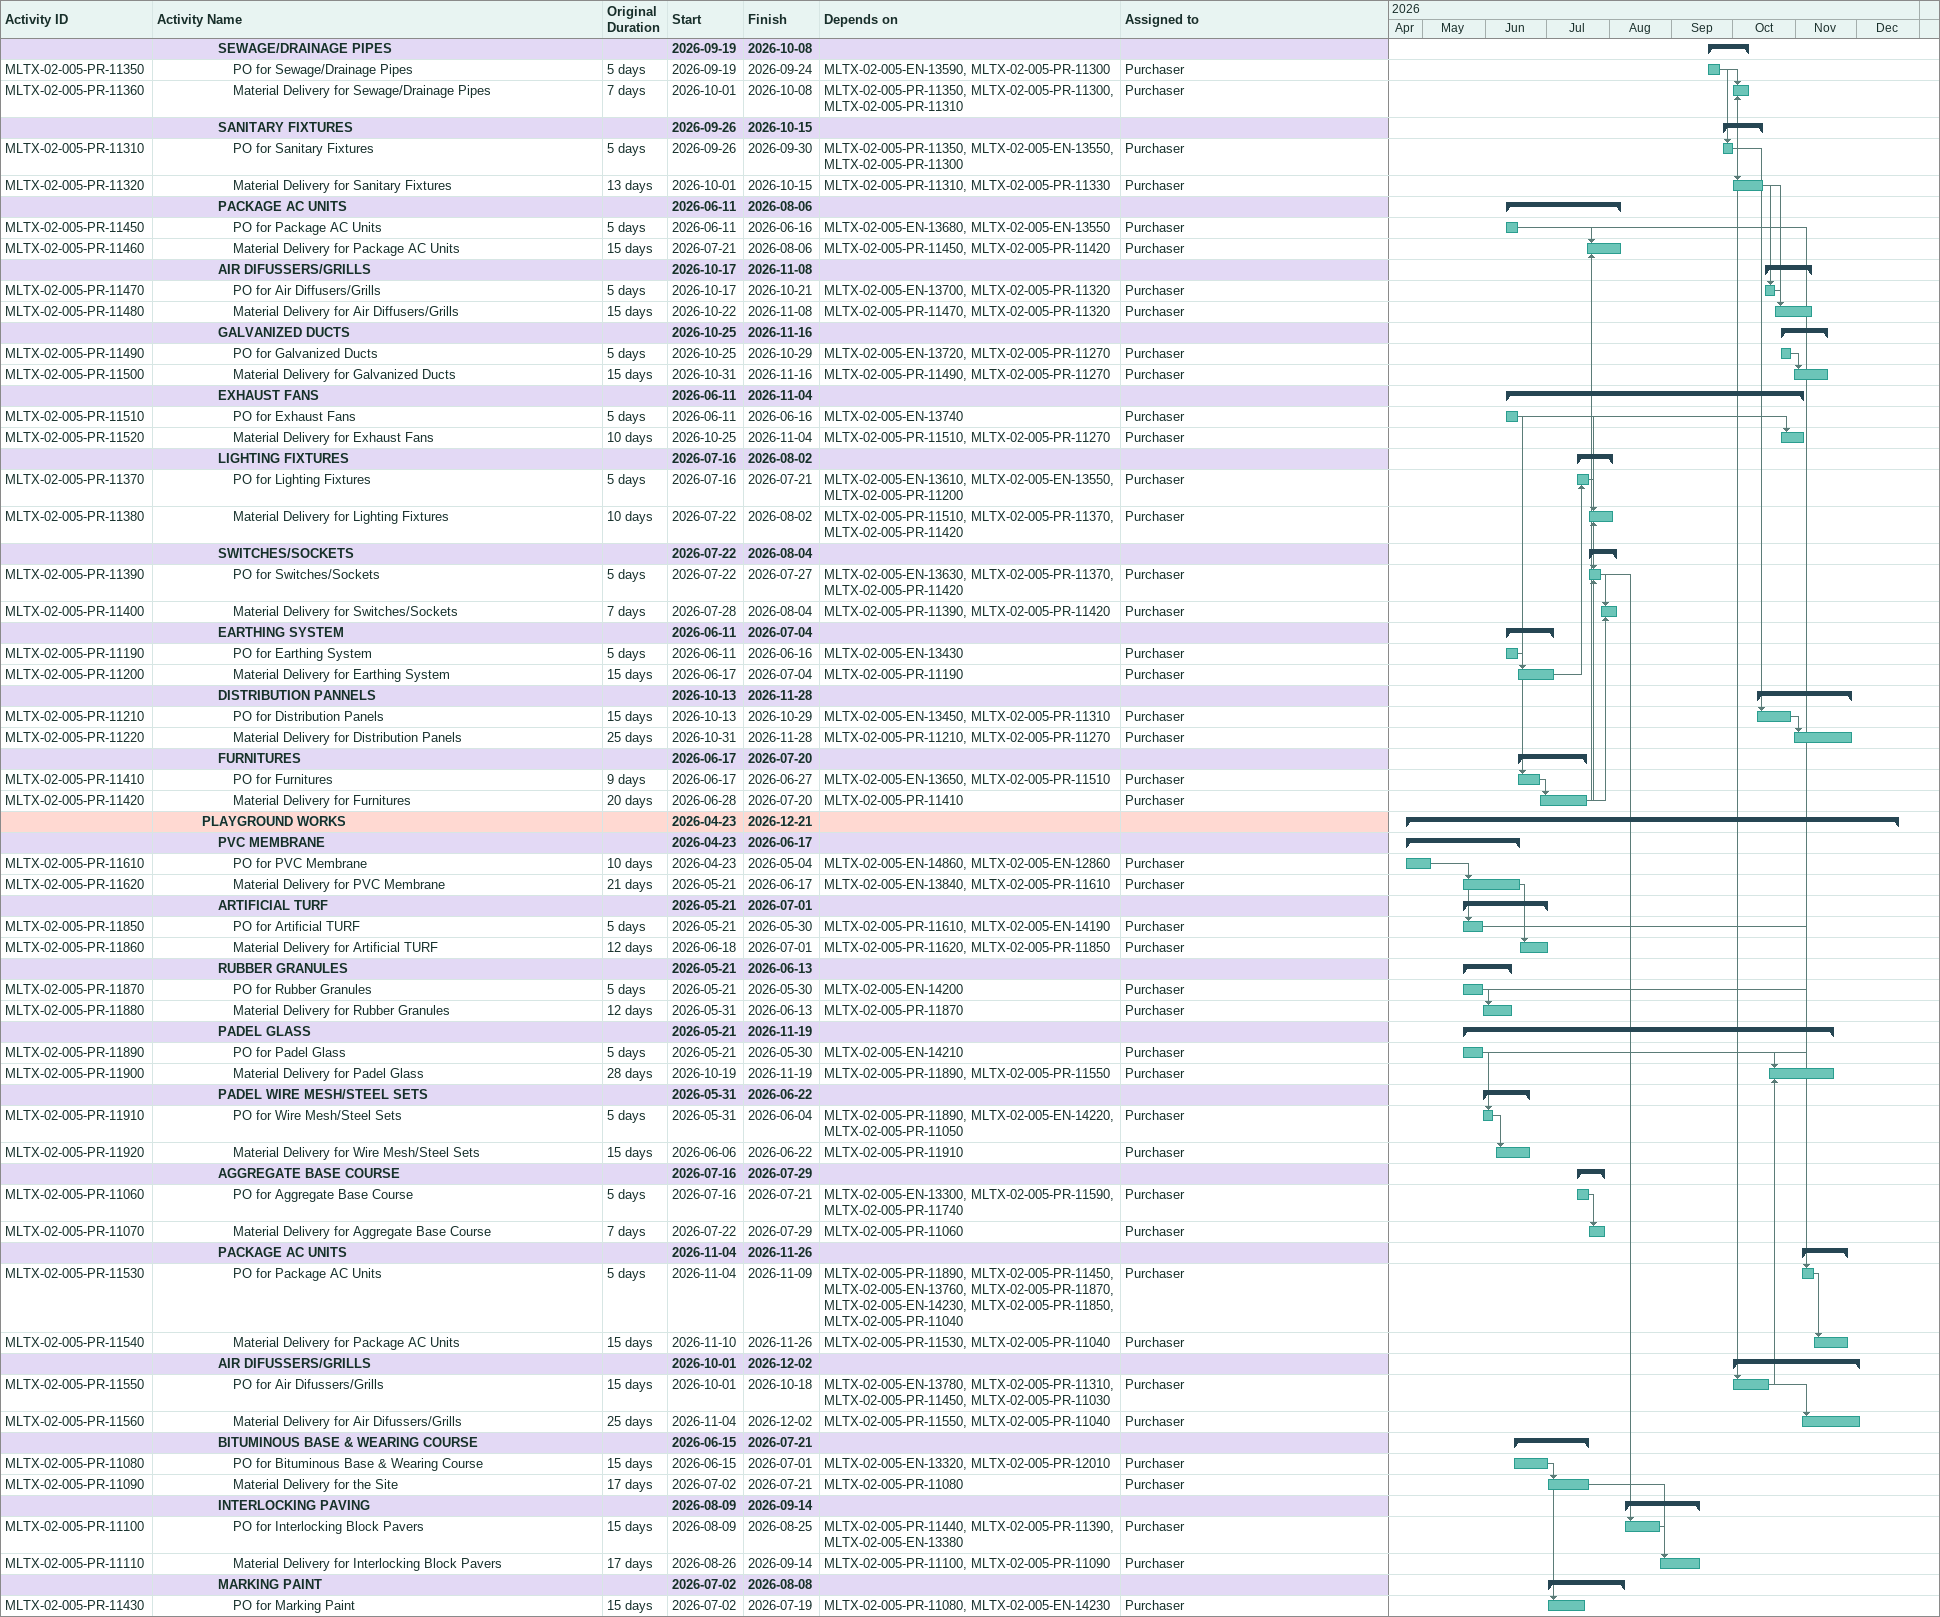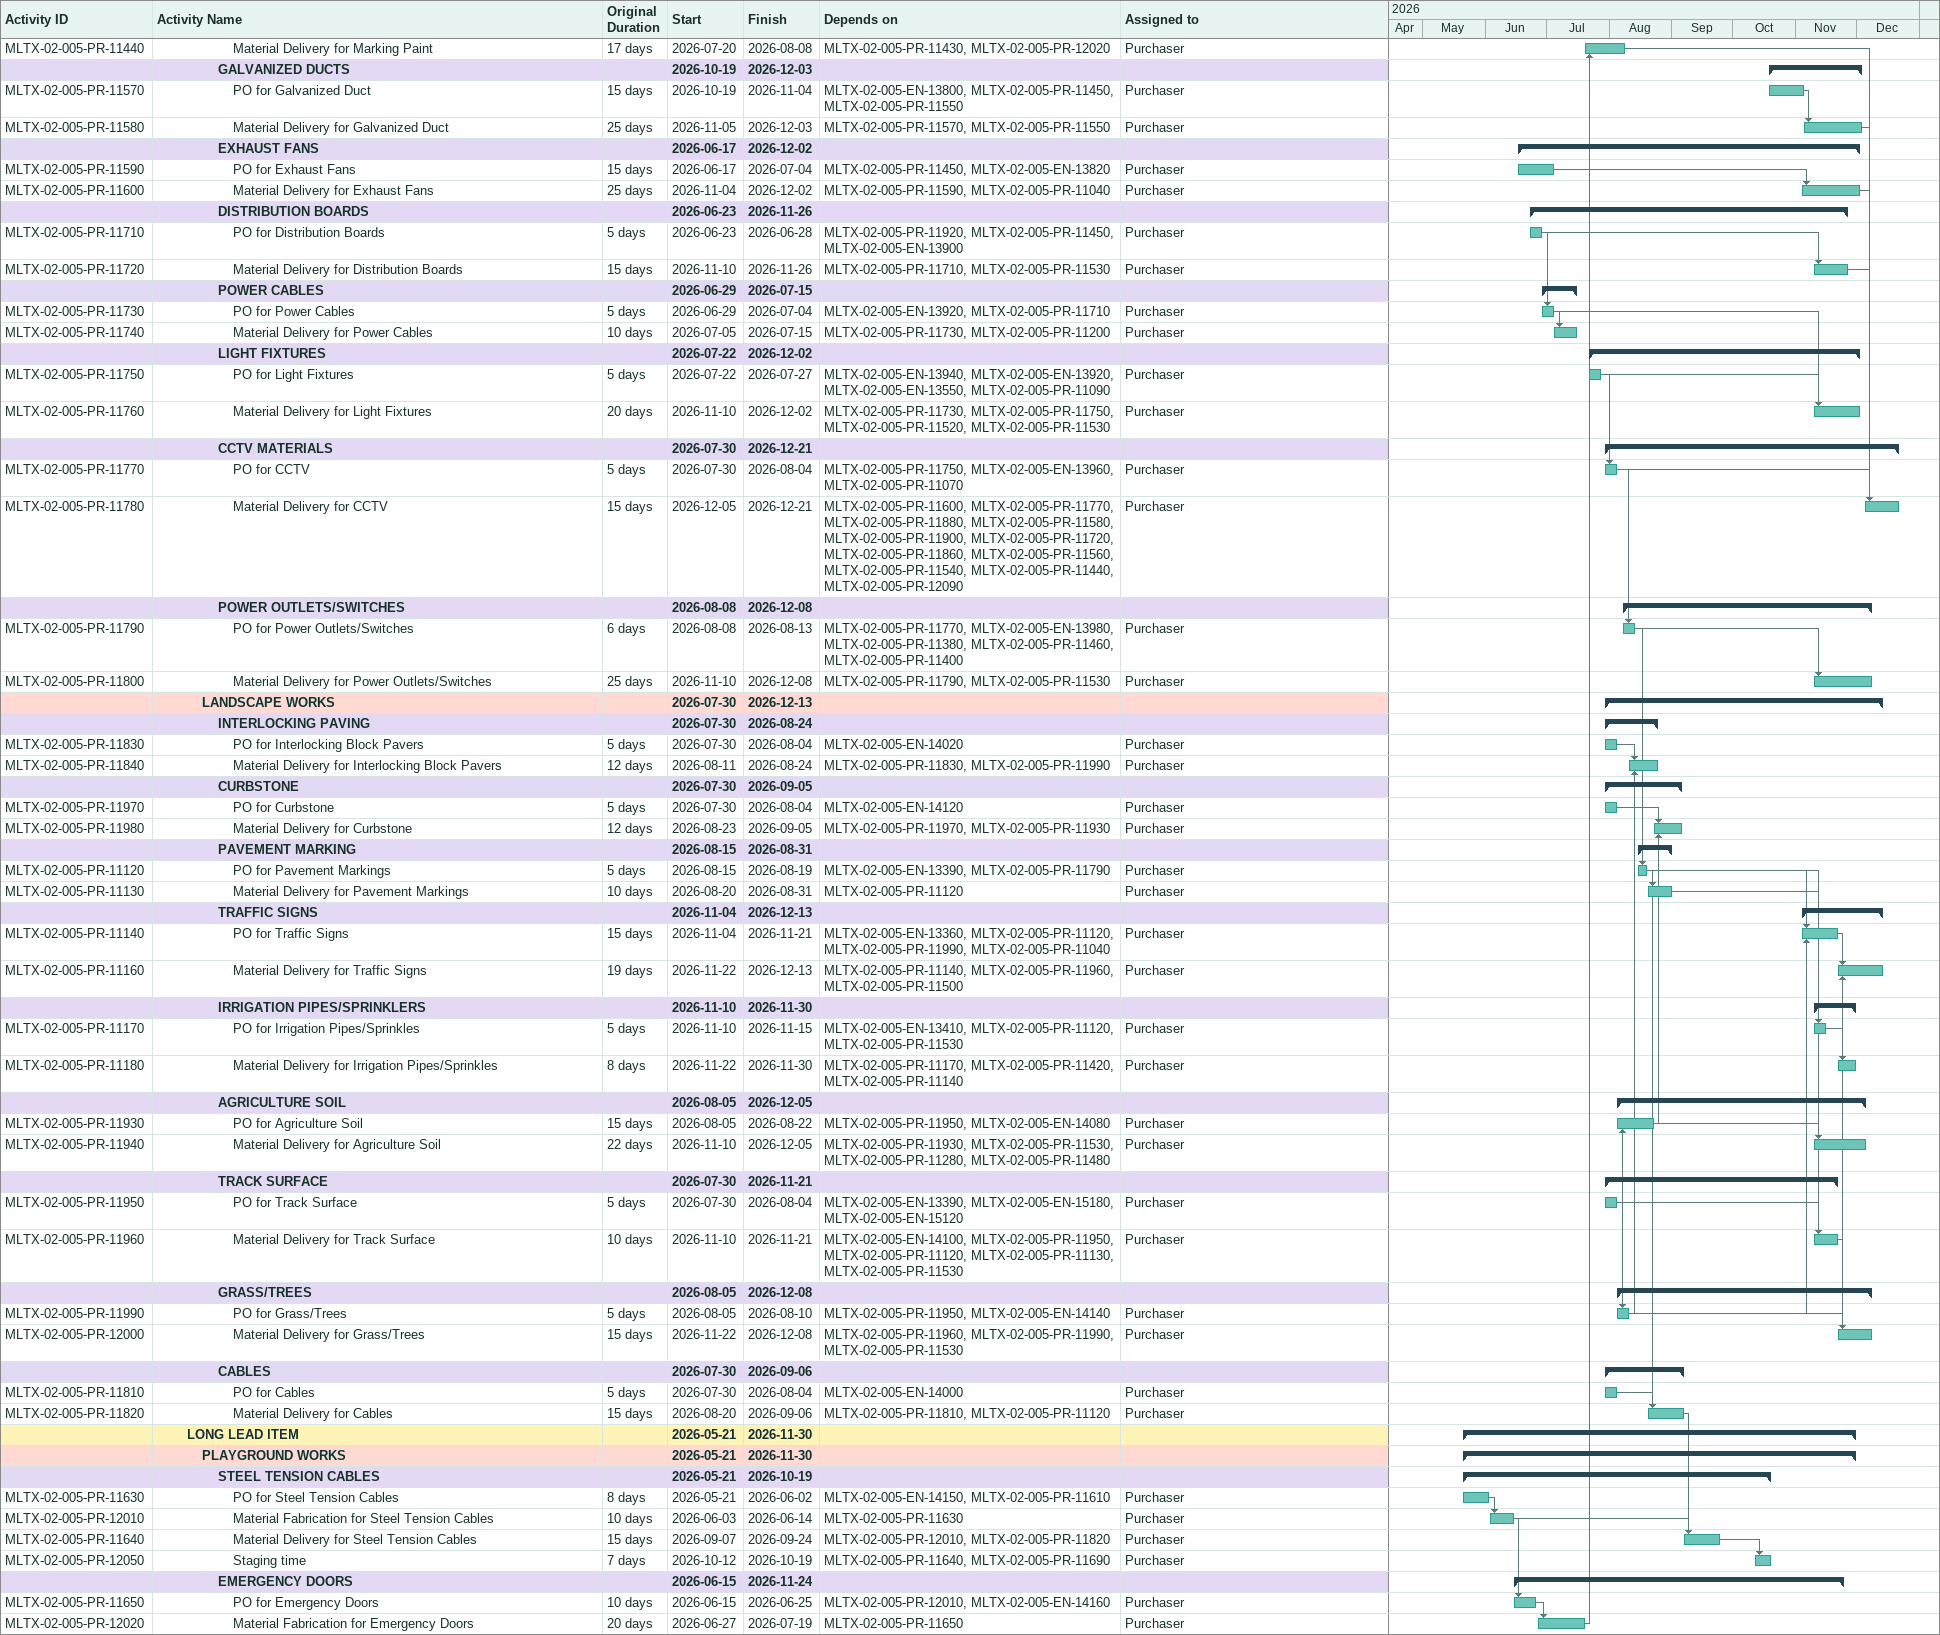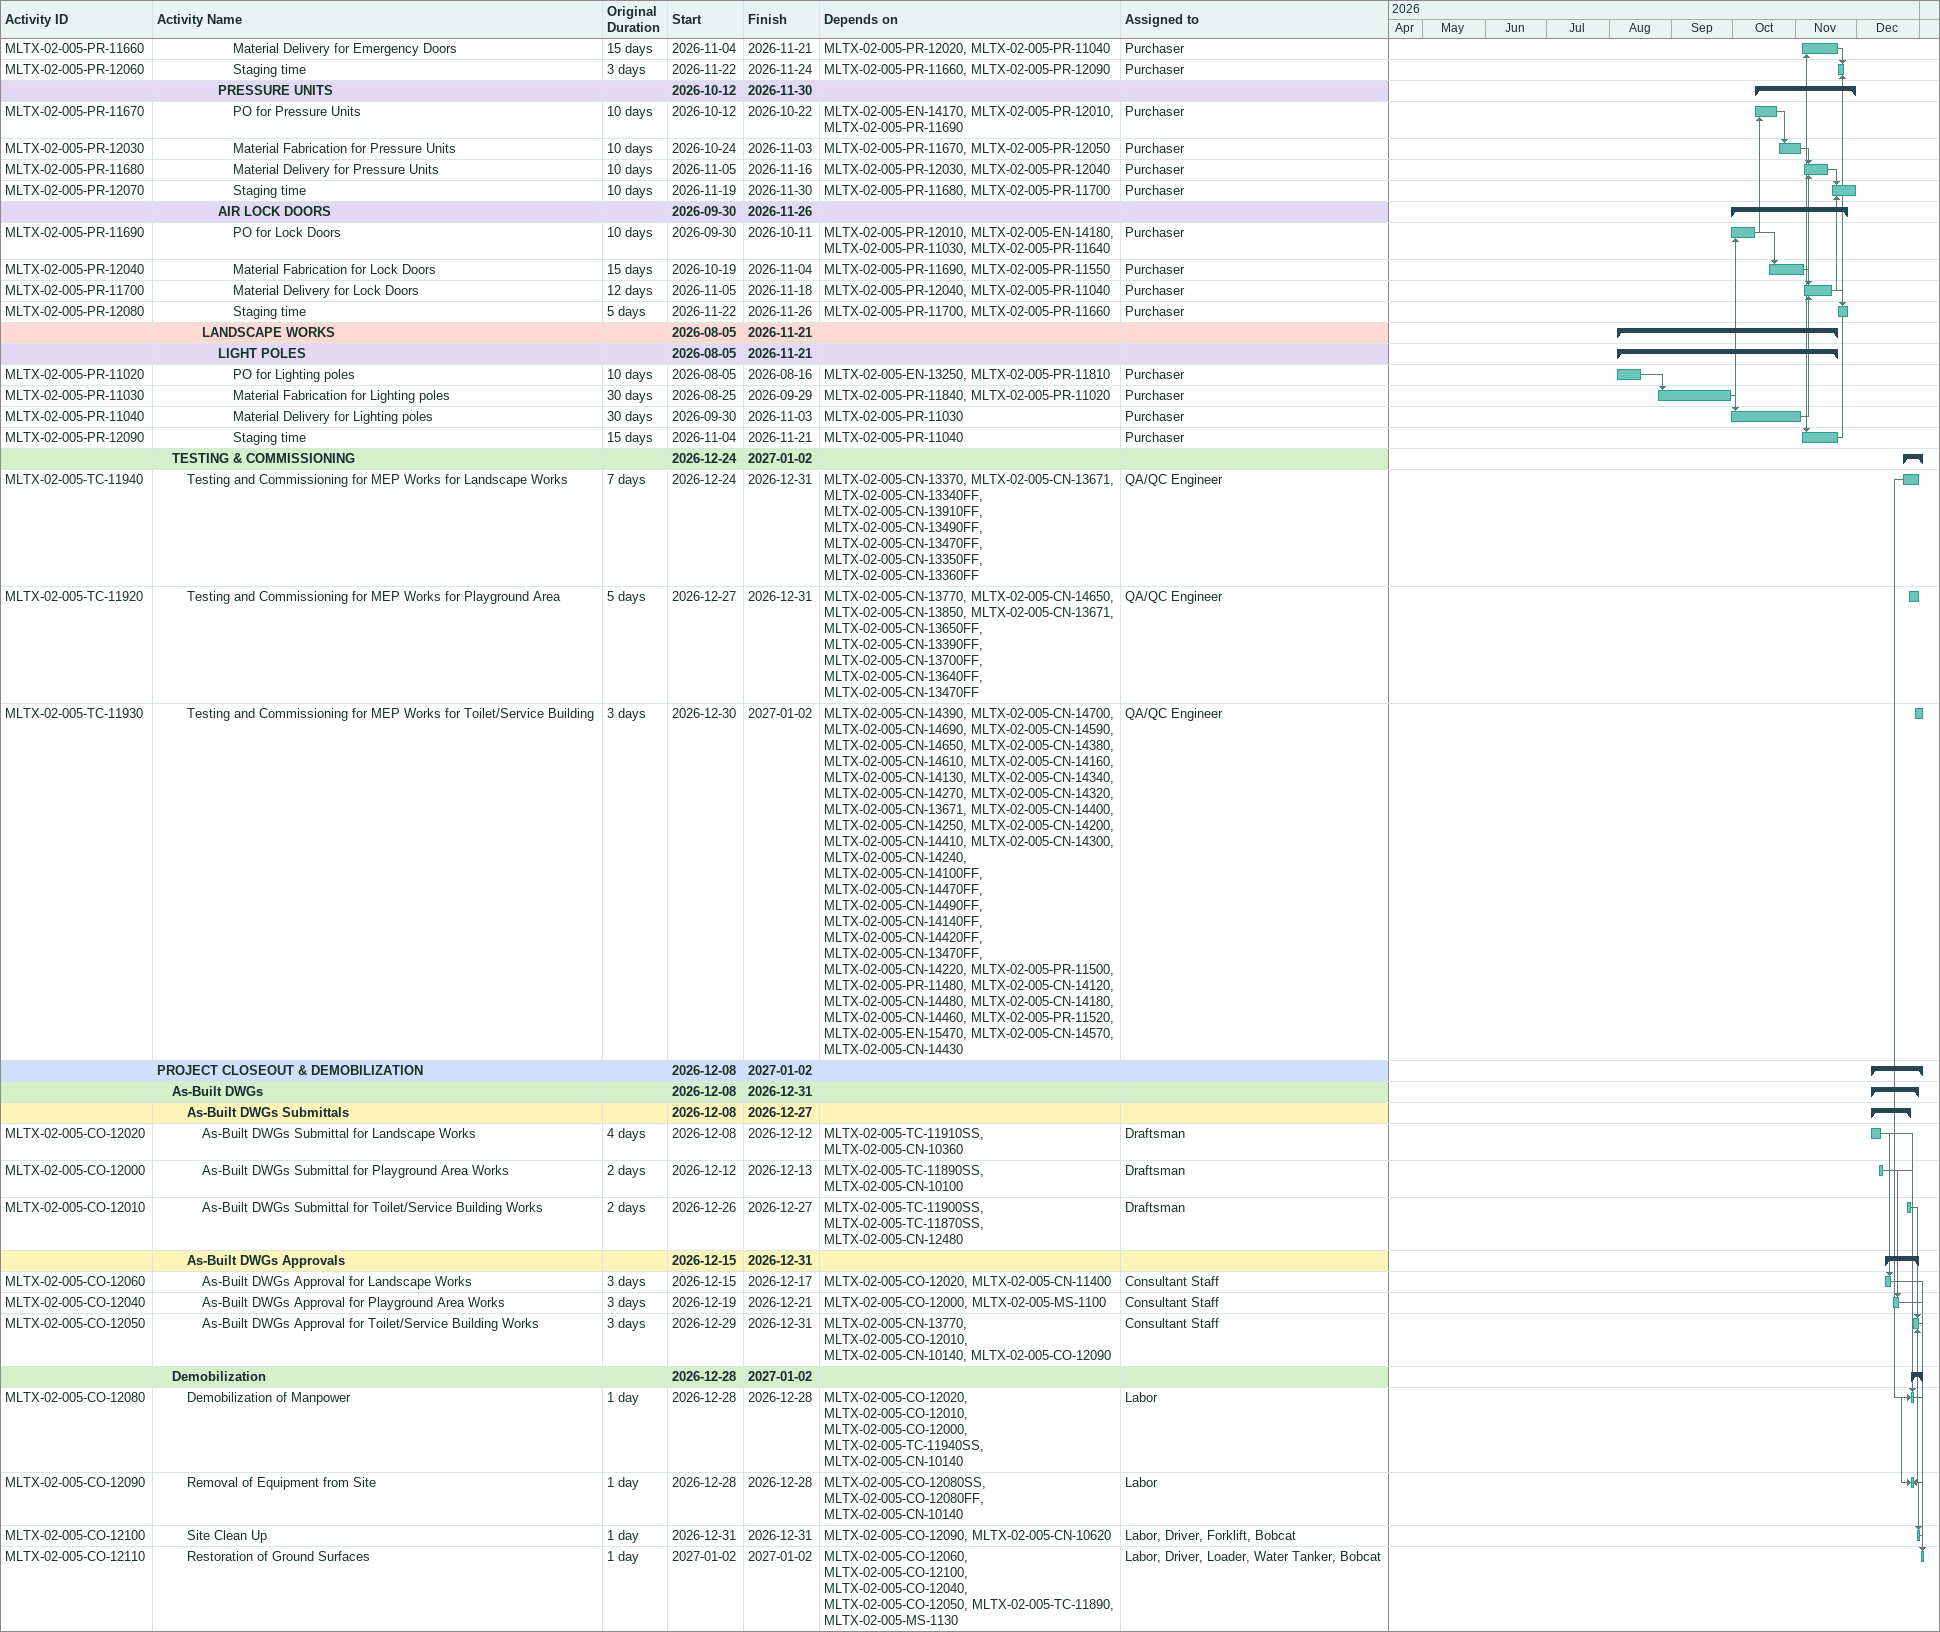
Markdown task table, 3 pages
| ID | Level | Task | Original duration | Start | Finish | Predecessors | Resources |
|---|---|---|---|---|---|---|---|
|  | 5 | **SEWAGE/DRAINAGE PIPES** |  | 2026-09-19 | 2026-10-08 |  |  |
| MLTX-02-005-PR-11350 | 6 | PO for Sewage/Drainage Pipes | 5d | 2026-09-19 | 2026-09-24 | MLTX-02-005-EN-13590, MLTX-02-005-PR-11300 | Purchaser |
| MLTX-02-005-PR-11360 | 6 | Material Delivery for Sewage/Drainage Pipes | 7d | 2026-10-01 | 2026-10-08 | MLTX-02-005-PR-11350, MLTX-02-005-PR-11300, MLTX-02-005-PR-11310 | Purchaser |
|  | 5 | **SANITARY FIXTURES** |  | 2026-09-26 | 2026-10-15 |  |  |
| MLTX-02-005-PR-11310 | 6 | PO for Sanitary Fixtures | 5d | 2026-09-26 | 2026-09-30 | MLTX-02-005-PR-11350, MLTX-02-005-EN-13550, MLTX-02-005-PR-11300 | Purchaser |
| MLTX-02-005-PR-11320 | 6 | Material Delivery for Sanitary Fixtures | 13d | 2026-10-01 | 2026-10-15 | MLTX-02-005-PR-11310, MLTX-02-005-PR-11330 | Purchaser |
|  | 5 | **PACKAGE AC UNITS** |  | 2026-06-11 | 2026-08-06 |  |  |
| MLTX-02-005-PR-11450 | 6 | PO for Package AC Units | 5d | 2026-06-11 | 2026-06-16 | MLTX-02-005-EN-13680, MLTX-02-005-EN-13550 | Purchaser |
| MLTX-02-005-PR-11460 | 6 | Material Delivery for Package AC Units | 15d | 2026-07-21 | 2026-08-06 | MLTX-02-005-PR-11450, MLTX-02-005-PR-11420 | Purchaser |
|  | 5 | **AIR DIFUSSERS/GRILLS** |  | 2026-10-17 | 2026-11-08 |  |  |
| MLTX-02-005-PR-11470 | 6 | PO for Air Diffusers/Grills | 5d | 2026-10-17 | 2026-10-21 | MLTX-02-005-EN-13700, MLTX-02-005-PR-11320 | Purchaser |
| MLTX-02-005-PR-11480 | 6 | Material Delivery for Air Diffusers/Grills | 15d | 2026-10-22 | 2026-11-08 | MLTX-02-005-PR-11470, MLTX-02-005-PR-11320 | Purchaser |
|  | 5 | **GALVANIZED DUCTS** |  | 2026-10-25 | 2026-11-16 |  |  |
| MLTX-02-005-PR-11490 | 6 | PO for Galvanized Ducts | 5d | 2026-10-25 | 2026-10-29 | MLTX-02-005-EN-13720, MLTX-02-005-PR-11270 | Purchaser |
| MLTX-02-005-PR-11500 | 6 | Material Delivery for Galvanized Ducts | 15d | 2026-10-31 | 2026-11-16 | MLTX-02-005-PR-11490, MLTX-02-005-PR-11270 | Purchaser |
|  | 5 | **EXHAUST FANS** |  | 2026-06-11 | 2026-11-04 |  |  |
| MLTX-02-005-PR-11510 | 6 | PO for Exhaust Fans | 5d | 2026-06-11 | 2026-06-16 | MLTX-02-005-EN-13740 | Purchaser |
| MLTX-02-005-PR-11520 | 6 | Material Delivery for Exhaust Fans | 10d | 2026-10-25 | 2026-11-04 | MLTX-02-005-PR-11510, MLTX-02-005-PR-11270 | Purchaser |
|  | 5 | **LIGHTING FIXTURES** |  | 2026-07-16 | 2026-08-02 |  |  |
| MLTX-02-005-PR-11370 | 6 | PO for Lighting Fixtures | 5d | 2026-07-16 | 2026-07-21 | MLTX-02-005-EN-13610, MLTX-02-005-EN-13550, MLTX-02-005-PR-11200 | Purchaser |
| MLTX-02-005-PR-11380 | 6 | Material Delivery for Lighting Fixtures | 10d | 2026-07-22 | 2026-08-02 | MLTX-02-005-PR-11510, MLTX-02-005-PR-11370, MLTX-02-005-PR-11420 | Purchaser |
|  | 5 | **SWITCHES/SOCKETS** |  | 2026-07-22 | 2026-08-04 |  |  |
| MLTX-02-005-PR-11390 | 6 | PO for Switches/Sockets | 5d | 2026-07-22 | 2026-07-27 | MLTX-02-005-EN-13630, MLTX-02-005-PR-11370, MLTX-02-005-PR-11420 | Purchaser |
| MLTX-02-005-PR-11400 | 6 | Material Delivery for Switches/Sockets | 7d | 2026-07-28 | 2026-08-04 | MLTX-02-005-PR-11390, MLTX-02-005-PR-11420 | Purchaser |
|  | 5 | **EARTHING SYSTEM** |  | 2026-06-11 | 2026-07-04 |  |  |
| MLTX-02-005-PR-11190 | 6 | PO for Earthing System | 5d | 2026-06-11 | 2026-06-16 | MLTX-02-005-EN-13430 | Purchaser |
| MLTX-02-005-PR-11200 | 6 | Material Delivery for Earthing System | 15d | 2026-06-17 | 2026-07-04 | MLTX-02-005-PR-11190 | Purchaser |
|  | 5 | **DISTRIBUTION PANNELS** |  | 2026-10-13 | 2026-11-28 |  |  |
| MLTX-02-005-PR-11210 | 6 | PO for Distribution Panels | 15d | 2026-10-13 | 2026-10-29 | MLTX-02-005-EN-13450, MLTX-02-005-PR-11310 | Purchaser |
| MLTX-02-005-PR-11220 | 6 | Material Delivery for Distribution Panels | 25d | 2026-10-31 | 2026-11-28 | MLTX-02-005-PR-11210, MLTX-02-005-PR-11270 | Purchaser |
|  | 5 | **FURNITURES** |  | 2026-06-17 | 2026-07-20 |  |  |
| MLTX-02-005-PR-11410 | 6 | PO for Furnitures | 9d | 2026-06-17 | 2026-06-27 | MLTX-02-005-EN-13650, MLTX-02-005-PR-11510 | Purchaser |
| MLTX-02-005-PR-11420 | 6 | Material Delivery for Furnitures | 20d | 2026-06-28 | 2026-07-20 | MLTX-02-005-PR-11410 | Purchaser |
|  | 4 | **PLAYGROUND WORKS** |  | 2026-04-23 | 2026-12-21 |  |  |
|  | 5 | **PVC MEMBRANE** |  | 2026-04-23 | 2026-06-17 |  |  |
| MLTX-02-005-PR-11610 | 6 | PO for PVC Membrane | 10d | 2026-04-23 | 2026-05-04 | MLTX-02-005-EN-14860, MLTX-02-005-EN-12860 | Purchaser |
| MLTX-02-005-PR-11620 | 6 | Material Delivery for PVC Membrane | 21d | 2026-05-21 | 2026-06-17 | MLTX-02-005-EN-13840, MLTX-02-005-PR-11610 | Purchaser |
|  | 5 | **ARTIFICIAL TURF** |  | 2026-05-21 | 2026-07-01 |  |  |
| MLTX-02-005-PR-11850 | 6 | PO for Artificial TURF | 5d | 2026-05-21 | 2026-05-30 | MLTX-02-005-PR-11610, MLTX-02-005-EN-14190 | Purchaser |
| MLTX-02-005-PR-11860 | 6 | Material Delivery for Artificial TURF | 12d | 2026-06-18 | 2026-07-01 | MLTX-02-005-PR-11620, MLTX-02-005-PR-11850 | Purchaser |
|  | 5 | **RUBBER GRANULES** |  | 2026-05-21 | 2026-06-13 |  |  |
| MLTX-02-005-PR-11870 | 6 | PO for Rubber Granules | 5d | 2026-05-21 | 2026-05-30 | MLTX-02-005-EN-14200 | Purchaser |
| MLTX-02-005-PR-11880 | 6 | Material Delivery for Rubber Granules | 12d | 2026-05-31 | 2026-06-13 | MLTX-02-005-PR-11870 | Purchaser |
|  | 5 | **PADEL GLASS** |  | 2026-05-21 | 2026-11-19 |  |  |
| MLTX-02-005-PR-11890 | 6 | PO for Padel Glass | 5d | 2026-05-21 | 2026-05-30 | MLTX-02-005-EN-14210 | Purchaser |
| MLTX-02-005-PR-11900 | 6 | Material Delivery for Padel Glass | 28d | 2026-10-19 | 2026-11-19 | MLTX-02-005-PR-11890, MLTX-02-005-PR-11550 | Purchaser |
|  | 5 | **PADEL WIRE MESH/STEEL SETS** |  | 2026-05-31 | 2026-06-22 |  |  |
| MLTX-02-005-PR-11910 | 6 | PO for Wire Mesh/Steel Sets | 5d | 2026-05-31 | 2026-06-04 | MLTX-02-005-PR-11890, MLTX-02-005-EN-14220, MLTX-02-005-PR-11050 | Purchaser |
| MLTX-02-005-PR-11920 | 6 | Material Delivery for Wire Mesh/Steel Sets | 15d | 2026-06-06 | 2026-06-22 | MLTX-02-005-PR-11910 | Purchaser |
|  | 5 | **AGGREGATE BASE COURSE** |  | 2026-07-16 | 2026-07-29 |  |  |
| MLTX-02-005-PR-11060 | 6 | PO for Aggregate Base Course | 5d | 2026-07-16 | 2026-07-21 | MLTX-02-005-EN-13300, MLTX-02-005-PR-11590, MLTX-02-005-PR-11740 | Purchaser |
| MLTX-02-005-PR-11070 | 6 | Material Delivery for Aggregate Base Course | 7d | 2026-07-22 | 2026-07-29 | MLTX-02-005-PR-11060 | Purchaser |
|  | 5 | **PACKAGE AC UNITS** |  | 2026-11-04 | 2026-11-26 |  |  |
| MLTX-02-005-PR-11530 | 6 | PO for Package AC Units | 5d | 2026-11-04 | 2026-11-09 | MLTX-02-005-PR-11890, MLTX-02-005-PR-11450, MLTX-02-005-EN-13760, MLTX-02-005-PR-11870, MLTX-02-005-EN-14230, MLTX-02-005-PR-11850, MLTX-02-005-PR-11040 | Purchaser |
| MLTX-02-005-PR-11540 | 6 | Material Delivery for Package AC Units | 15d | 2026-11-10 | 2026-11-26 | MLTX-02-005-PR-11530, MLTX-02-005-PR-11040 | Purchaser |
|  | 5 | **AIR DIFUSSERS/GRILLS** |  | 2026-10-01 | 2026-12-02 |  |  |
| MLTX-02-005-PR-11550 | 6 | PO for Air Difussers/Grills | 15d | 2026-10-01 | 2026-10-18 | MLTX-02-005-EN-13780, MLTX-02-005-PR-11310, MLTX-02-005-PR-11450, MLTX-02-005-PR-11030 | Purchaser |
| MLTX-02-005-PR-11560 | 6 | Material Delivery for Air Difussers/Grills | 25d | 2026-11-04 | 2026-12-02 | MLTX-02-005-PR-11550, MLTX-02-005-PR-11040 | Purchaser |
|  | 5 | **BITUMINOUS BASE & WEARING COURSE** |  | 2026-06-15 | 2026-07-21 |  |  |
| MLTX-02-005-PR-11080 | 6 | PO for Bituminous Base & Wearing Course | 15d | 2026-06-15 | 2026-07-01 | MLTX-02-005-EN-13320, MLTX-02-005-PR-12010 | Purchaser |
| MLTX-02-005-PR-11090 | 6 | Material Delivery for the Site | 17d | 2026-07-02 | 2026-07-21 | MLTX-02-005-PR-11080 | Purchaser |
|  | 5 | **INTERLOCKING PAVING** |  | 2026-08-09 | 2026-09-14 |  |  |
| MLTX-02-005-PR-11100 | 6 | PO for Interlocking Block Pavers | 15d | 2026-08-09 | 2026-08-25 | MLTX-02-005-PR-11440, MLTX-02-005-PR-11390, MLTX-02-005-EN-13380 | Purchaser |
| MLTX-02-005-PR-11110 | 6 | Material Delivery for Interlocking Block Pavers | 17d | 2026-08-26 | 2026-09-14 | MLTX-02-005-PR-11100, MLTX-02-005-PR-11090 | Purchaser |
|  | 5 | **MARKING PAINT** |  | 2026-07-02 | 2026-08-08 |  |  |
| MLTX-02-005-PR-11430 | 6 | PO for Marking Paint | 15d | 2026-07-02 | 2026-07-19 | MLTX-02-005-PR-11080, MLTX-02-005-EN-14230 | Purchaser |
| MLTX-02-005-PR-11440 | 6 | Material Delivery for Marking Paint | 17d | 2026-07-20 | 2026-08-08 | MLTX-02-005-PR-11430, MLTX-02-005-PR-12020 | Purchaser |
|  | 5 | **GALVANIZED DUCTS** |  | 2026-10-19 | 2026-12-03 |  |  |
| MLTX-02-005-PR-11570 | 6 | PO for Galvanized Duct | 15d | 2026-10-19 | 2026-11-04 | MLTX-02-005-EN-13800, MLTX-02-005-PR-11450, MLTX-02-005-PR-11550 | Purchaser |
| MLTX-02-005-PR-11580 | 6 | Material Delivery for Galvanized Duct | 25d | 2026-11-05 | 2026-12-03 | MLTX-02-005-PR-11570, MLTX-02-005-PR-11550 | Purchaser |
|  | 5 | **EXHAUST FANS** |  | 2026-06-17 | 2026-12-02 |  |  |
| MLTX-02-005-PR-11590 | 6 | PO for Exhaust Fans | 15d | 2026-06-17 | 2026-07-04 | MLTX-02-005-PR-11450, MLTX-02-005-EN-13820 | Purchaser |
| MLTX-02-005-PR-11600 | 6 | Material Delivery for Exhaust Fans | 25d | 2026-11-04 | 2026-12-02 | MLTX-02-005-PR-11590, MLTX-02-005-PR-11040 | Purchaser |
|  | 5 | **DISTRIBUTION BOARDS** |  | 2026-06-23 | 2026-11-26 |  |  |
| MLTX-02-005-PR-11710 | 6 | PO for Distribution Boards | 5d | 2026-06-23 | 2026-06-28 | MLTX-02-005-PR-11920, MLTX-02-005-PR-11450, MLTX-02-005-EN-13900 | Purchaser |
| MLTX-02-005-PR-11720 | 6 | Material Delivery for Distribution Boards | 15d | 2026-11-10 | 2026-11-26 | MLTX-02-005-PR-11710, MLTX-02-005-PR-11530 | Purchaser |
|  | 5 | **POWER CABLES** |  | 2026-06-29 | 2026-07-15 |  |  |
| MLTX-02-005-PR-11730 | 6 | PO for Power Cables | 5d | 2026-06-29 | 2026-07-04 | MLTX-02-005-EN-13920, MLTX-02-005-PR-11710 | Purchaser |
| MLTX-02-005-PR-11740 | 6 | Material Delivery for Power Cables | 10d | 2026-07-05 | 2026-07-15 | MLTX-02-005-PR-11730, MLTX-02-005-PR-11200 | Purchaser |
|  | 5 | **LIGHT FIXTURES** |  | 2026-07-22 | 2026-12-02 |  |  |
| MLTX-02-005-PR-11750 | 6 | PO for Light Fixtures | 5d | 2026-07-22 | 2026-07-27 | MLTX-02-005-EN-13940, MLTX-02-005-EN-13920, MLTX-02-005-EN-13550, MLTX-02-005-PR-11090 | Purchaser |
| MLTX-02-005-PR-11760 | 6 | Material Delivery for Light Fixtures | 20d | 2026-11-10 | 2026-12-02 | MLTX-02-005-PR-11730, MLTX-02-005-PR-11750, MLTX-02-005-PR-11520, MLTX-02-005-PR-11530 | Purchaser |
|  | 5 | **CCTV MATERIALS** |  | 2026-07-30 | 2026-12-21 |  |  |
| MLTX-02-005-PR-11770 | 6 | PO for CCTV | 5d | 2026-07-30 | 2026-08-04 | MLTX-02-005-PR-11750, MLTX-02-005-EN-13960, MLTX-02-005-PR-11070 | Purchaser |
| MLTX-02-005-PR-11780 | 6 | Material Delivery for CCTV | 15d | 2026-12-05 | 2026-12-21 | MLTX-02-005-PR-11600, MLTX-02-005-PR-11770, MLTX-02-005-PR-11880, MLTX-02-005-PR-11580, MLTX-02-005-PR-11900, MLTX-02-005-PR-11720, MLTX-02-005-PR-11860, MLTX-02-005-PR-11560, MLTX-02-005-PR-11540, MLTX-02-005-PR-11440, MLTX-02-005-PR-12090 | Purchaser |
|  | 5 | **POWER OUTLETS/SWITCHES** |  | 2026-08-08 | 2026-12-08 |  |  |
| MLTX-02-005-PR-11790 | 6 | PO for Power Outlets/Switches | 6d | 2026-08-08 | 2026-08-13 | MLTX-02-005-PR-11770, MLTX-02-005-EN-13980, MLTX-02-005-PR-11380, MLTX-02-005-PR-11460, MLTX-02-005-PR-11400 | Purchaser |
| MLTX-02-005-PR-11800 | 6 | Material Delivery for Power Outlets/Switches | 25d | 2026-11-10 | 2026-12-08 | MLTX-02-005-PR-11790, MLTX-02-005-PR-11530 | Purchaser |
|  | 4 | **LANDSCAPE WORKS** |  | 2026-07-30 | 2026-12-13 |  |  |
|  | 5 | **INTERLOCKING PAVING** |  | 2026-07-30 | 2026-08-24 |  |  |
| MLTX-02-005-PR-11830 | 6 | PO for Interlocking Block Pavers | 5d | 2026-07-30 | 2026-08-04 | MLTX-02-005-EN-14020 | Purchaser |
| MLTX-02-005-PR-11840 | 6 | Material Delivery for Interlocking Block Pavers | 12d | 2026-08-11 | 2026-08-24 | MLTX-02-005-PR-11830, MLTX-02-005-PR-11990 | Purchaser |
|  | 5 | **CURBSTONE** |  | 2026-07-30 | 2026-09-05 |  |  |
| MLTX-02-005-PR-11970 | 6 | PO for Curbstone | 5d | 2026-07-30 | 2026-08-04 | MLTX-02-005-EN-14120 | Purchaser |
| MLTX-02-005-PR-11980 | 6 | Material Delivery for Curbstone | 12d | 2026-08-23 | 2026-09-05 | MLTX-02-005-PR-11970, MLTX-02-005-PR-11930 | Purchaser |
|  | 5 | **PAVEMENT MARKING** |  | 2026-08-15 | 2026-08-31 |  |  |
| MLTX-02-005-PR-11120 | 6 | PO for Pavement Markings | 5d | 2026-08-15 | 2026-08-19 | MLTX-02-005-EN-13390, MLTX-02-005-PR-11790 | Purchaser |
| MLTX-02-005-PR-11130 | 6 | Material Delivery for Pavement Markings | 10d | 2026-08-20 | 2026-08-31 | MLTX-02-005-PR-11120 | Purchaser |
|  | 5 | **TRAFFIC SIGNS** |  | 2026-11-04 | 2026-12-13 |  |  |
| MLTX-02-005-PR-11140 | 6 | PO for Traffic Signs | 15d | 2026-11-04 | 2026-11-21 | MLTX-02-005-EN-13360, MLTX-02-005-PR-11120, MLTX-02-005-PR-11990, MLTX-02-005-PR-11040 | Purchaser |
| MLTX-02-005-PR-11160 | 6 | Material Delivery for Traffic Signs | 19d | 2026-11-22 | 2026-12-13 | MLTX-02-005-PR-11140, MLTX-02-005-PR-11960, MLTX-02-005-PR-11500 | Purchaser |
|  | 5 | **IRRIGATION PIPES/SPRINKLERS** |  | 2026-11-10 | 2026-11-30 |  |  |
| MLTX-02-005-PR-11170 | 6 | PO for Irrigation Pipes/Sprinkles | 5d | 2026-11-10 | 2026-11-15 | MLTX-02-005-EN-13410, MLTX-02-005-PR-11120, MLTX-02-005-PR-11530 | Purchaser |
| MLTX-02-005-PR-11180 | 6 | Material Delivery for Irrigation Pipes/Sprinkles | 8d | 2026-11-22 | 2026-11-30 | MLTX-02-005-PR-11170, MLTX-02-005-PR-11420, MLTX-02-005-PR-11140 | Purchaser |
|  | 5 | **AGRICULTURE SOIL** |  | 2026-08-05 | 2026-12-05 |  |  |
| MLTX-02-005-PR-11930 | 6 | PO for Agriculture Soil | 15d | 2026-08-05 | 2026-08-22 | MLTX-02-005-PR-11950, MLTX-02-005-EN-14080 | Purchaser |
| MLTX-02-005-PR-11940 | 6 | Material Delivery for Agriculture Soil | 22d | 2026-11-10 | 2026-12-05 | MLTX-02-005-PR-11930, MLTX-02-005-PR-11530, MLTX-02-005-PR-11280, MLTX-02-005-PR-11480 | Purchaser |
|  | 5 | **TRACK SURFACE** |  | 2026-07-30 | 2026-11-21 |  |  |
| MLTX-02-005-PR-11950 | 6 | PO for Track Surface | 5d | 2026-07-30 | 2026-08-04 | MLTX-02-005-EN-13390, MLTX-02-005-EN-15180, MLTX-02-005-EN-15120 | Purchaser |
| MLTX-02-005-PR-11960 | 6 | Material Delivery for Track Surface | 10d | 2026-11-10 | 2026-11-21 | MLTX-02-005-EN-14100, MLTX-02-005-PR-11950, MLTX-02-005-PR-11120, MLTX-02-005-PR-11130, MLTX-02-005-PR-11530 | Purchaser |
|  | 5 | **GRASS/TREES** |  | 2026-08-05 | 2026-12-08 |  |  |
| MLTX-02-005-PR-11990 | 6 | PO for Grass/Trees | 5d | 2026-08-05 | 2026-08-10 | MLTX-02-005-PR-11950, MLTX-02-005-EN-14140 | Purchaser |
| MLTX-02-005-PR-12000 | 6 | Material Delivery for Grass/Trees | 15d | 2026-11-22 | 2026-12-08 | MLTX-02-005-PR-11960, MLTX-02-005-PR-11990, MLTX-02-005-PR-11530 | Purchaser |
|  | 5 | **CABLES** |  | 2026-07-30 | 2026-09-06 |  |  |
| MLTX-02-005-PR-11810 | 6 | PO for Cables | 5d | 2026-07-30 | 2026-08-04 | MLTX-02-005-EN-14000 | Purchaser |
| MLTX-02-005-PR-11820 | 6 | Material Delivery for Cables | 15d | 2026-08-20 | 2026-09-06 | MLTX-02-005-PR-11810, MLTX-02-005-PR-11120 | Purchaser |
|  | 3 | **LONG LEAD ITEM** |  | 2026-05-21 | 2026-11-30 |  |  |
|  | 4 | **PLAYGROUND WORKS** |  | 2026-05-21 | 2026-11-30 |  |  |
|  | 5 | **STEEL TENSION CABLES** |  | 2026-05-21 | 2026-10-19 |  |  |
| MLTX-02-005-PR-11630 | 6 | PO for Steel Tension Cables | 8d | 2026-05-21 | 2026-06-02 | MLTX-02-005-EN-14150, MLTX-02-005-PR-11610 | Purchaser |
| MLTX-02-005-PR-12010 | 6 | Material Fabrication for Steel Tension Cables | 10d | 2026-06-03 | 2026-06-14 | MLTX-02-005-PR-11630 | Purchaser |
| MLTX-02-005-PR-11640 | 6 | Material Delivery for Steel Tension Cables | 15d | 2026-09-07 | 2026-09-24 | MLTX-02-005-PR-12010, MLTX-02-005-PR-11820 | Purchaser |
| MLTX-02-005-PR-12050 | 6 | Staging time | 7d | 2026-10-12 | 2026-10-19 | MLTX-02-005-PR-11640, MLTX-02-005-PR-11690 | Purchaser |
|  | 5 | **EMERGENCY DOORS** |  | 2026-06-15 | 2026-11-24 |  |  |
| MLTX-02-005-PR-11650 | 6 | PO for Emergency Doors | 10d | 2026-06-15 | 2026-06-25 | MLTX-02-005-PR-12010, MLTX-02-005-EN-14160 | Purchaser |
| MLTX-02-005-PR-12020 | 6 | Material Fabrication for Emergency Doors | 20d | 2026-06-27 | 2026-07-19 | MLTX-02-005-PR-11650 | Purchaser |
| MLTX-02-005-PR-11660 | 6 | Material Delivery for Emergency Doors | 15d | 2026-11-04 | 2026-11-21 | MLTX-02-005-PR-12020, MLTX-02-005-PR-11040 | Purchaser |
| MLTX-02-005-PR-12060 | 6 | Staging time | 3d | 2026-11-22 | 2026-11-24 | MLTX-02-005-PR-11660, MLTX-02-005-PR-12090 | Purchaser |
|  | 5 | **PRESSURE UNITS** |  | 2026-10-12 | 2026-11-30 |  |  |
| MLTX-02-005-PR-11670 | 6 | PO for Pressure Units | 10d | 2026-10-12 | 2026-10-22 | MLTX-02-005-EN-14170, MLTX-02-005-PR-12010, MLTX-02-005-PR-11690 | Purchaser |
| MLTX-02-005-PR-12030 | 6 | Material Fabrication for Pressure Units | 10d | 2026-10-24 | 2026-11-03 | MLTX-02-005-PR-11670, MLTX-02-005-PR-12050 | Purchaser |
| MLTX-02-005-PR-11680 | 6 | Material Delivery for Pressure Units | 10d | 2026-11-05 | 2026-11-16 | MLTX-02-005-PR-12030, MLTX-02-005-PR-12040 | Purchaser |
| MLTX-02-005-PR-12070 | 6 | Staging time | 10d | 2026-11-19 | 2026-11-30 | MLTX-02-005-PR-11680, MLTX-02-005-PR-11700 | Purchaser |
|  | 5 | **AIR LOCK DOORS** |  | 2026-09-30 | 2026-11-26 |  |  |
| MLTX-02-005-PR-11690 | 6 | PO for Lock Doors | 10d | 2026-09-30 | 2026-10-11 | MLTX-02-005-PR-12010, MLTX-02-005-EN-14180, MLTX-02-005-PR-11030, MLTX-02-005-PR-11640 | Purchaser |
| MLTX-02-005-PR-12040 | 6 | Material Fabrication for Lock Doors | 15d | 2026-10-19 | 2026-11-04 | MLTX-02-005-PR-11690, MLTX-02-005-PR-11550 | Purchaser |
| MLTX-02-005-PR-11700 | 6 | Material Delivery for Lock Doors | 12d | 2026-11-05 | 2026-11-18 | MLTX-02-005-PR-12040, MLTX-02-005-PR-11040 | Purchaser |
| MLTX-02-005-PR-12080 | 6 | Staging time | 5d | 2026-11-22 | 2026-11-26 | MLTX-02-005-PR-11700, MLTX-02-005-PR-11660 | Purchaser |
|  | 4 | **LANDSCAPE WORKS** |  | 2026-08-05 | 2026-11-21 |  |  |
|  | 5 | **LIGHT POLES** |  | 2026-08-05 | 2026-11-21 |  |  |
| MLTX-02-005-PR-11020 | 6 | PO for Lighting poles | 10d | 2026-08-05 | 2026-08-16 | MLTX-02-005-EN-13250, MLTX-02-005-PR-11810 | Purchaser |
| MLTX-02-005-PR-11030 | 6 | Material Fabrication for Lighting poles | 30d | 2026-08-25 | 2026-09-29 | MLTX-02-005-PR-11840, MLTX-02-005-PR-11020 | Purchaser |
| MLTX-02-005-PR-11040 | 6 | Material Delivery for Lighting poles | 30d | 2026-09-30 | 2026-11-03 | MLTX-02-005-PR-11030 | Purchaser |
| MLTX-02-005-PR-12090 | 6 | Staging time | 15d | 2026-11-04 | 2026-11-21 | MLTX-02-005-PR-11040 | Purchaser |
|  | 2 | **TESTING & COMMISSIONING** |  | 2026-12-24 | 2027-01-02 |  |  |
| MLTX-02-005-TC-11940 | 3 | Testing and Commissioning for MEP Works for Landscape Works | 7d | 2026-12-24 | 2026-12-31 | MLTX-02-005-CN-13370, MLTX-02-005-CN-13671, MLTX-02-005-CN-13340FF, MLTX-02-005-CN-13910FF, MLTX-02-005-CN-13490FF, MLTX-02-005-CN-13470FF, MLTX-02-005-CN-13350FF, MLTX-02-005-CN-13360FF | QA/QC Engineer |
| MLTX-02-005-TC-11920 | 3 | Testing and Commissioning for MEP Works for Playground Area | 5d | 2026-12-27 | 2026-12-31 | MLTX-02-005-CN-13770, MLTX-02-005-CN-14650, MLTX-02-005-CN-13850, MLTX-02-005-CN-13671, MLTX-02-005-CN-13650FF, MLTX-02-005-CN-13390FF, MLTX-02-005-CN-13700FF, MLTX-02-005-CN-13640FF, MLTX-02-005-CN-13470FF | QA/QC Engineer |
| MLTX-02-005-TC-11930 | 3 | Testing and Commissioning for MEP Works for Toilet/Service Building | 3d | 2026-12-30 | 2027-01-02 | MLTX-02-005-CN-14390, MLTX-02-005-CN-14700, MLTX-02-005-CN-14690, MLTX-02-005-CN-14590, MLTX-02-005-CN-14650, MLTX-02-005-CN-14380, MLTX-02-005-CN-14610, MLTX-02-005-CN-14160, MLTX-02-005-CN-14130, MLTX-02-005-CN-14340, MLTX-02-005-CN-14270, MLTX-02-005-CN-14320, MLTX-02-005-CN-13671, MLTX-02-005-CN-14400, MLTX-02-005-CN-14250, MLTX-02-005-CN-14200, MLTX-02-005-CN-14410, MLTX-02-005-CN-14300, MLTX-02-005-CN-14240, MLTX-02-005-CN-14100FF, MLTX-02-005-CN-14470FF, MLTX-02-005-CN-14490FF, MLTX-02-005-CN-14140FF, MLTX-02-005-CN-14420FF, MLTX-02-005-CN-13470FF, MLTX-02-005-CN-14220, MLTX-02-005-PR-11500, MLTX-02-005-PR-11480, MLTX-02-005-CN-14120, MLTX-02-005-CN-14480, MLTX-02-005-CN-14180, MLTX-02-005-CN-14460, MLTX-02-005-PR-11520, MLTX-02-005-EN-15470, MLTX-02-005-CN-14570, MLTX-02-005-CN-14430 | QA/QC Engineer |
|  | 1 | **PROJECT CLOSEOUT & DEMOBILIZATION** |  | 2026-12-08 | 2027-01-02 |  |  |
|  | 2 | **As-Built DWGs** |  | 2026-12-08 | 2026-12-31 |  |  |
|  | 3 | **As-Built DWGs Submittals** |  | 2026-12-08 | 2026-12-27 |  |  |
| MLTX-02-005-CO-12020 | 4 | As-Built DWGs Submittal for Landscape Works | 4d | 2026-12-08 | 2026-12-12 | MLTX-02-005-TC-11910SS, MLTX-02-005-CN-10360 | Draftsman |
| MLTX-02-005-CO-12000 | 4 | As-Built DWGs Submittal for Playground Area Works | 2d | 2026-12-12 | 2026-12-13 | MLTX-02-005-TC-11890SS, MLTX-02-005-CN-10100 | Draftsman |
| MLTX-02-005-CO-12010 | 4 | As-Built DWGs Submittal for Toilet/Service Building Works | 2d | 2026-12-26 | 2026-12-27 | MLTX-02-005-TC-11900SS, MLTX-02-005-TC-11870SS, MLTX-02-005-CN-12480 | Draftsman |
|  | 3 | **As-Built DWGs Approvals** |  | 2026-12-15 | 2026-12-31 |  |  |
| MLTX-02-005-CO-12060 | 4 | As-Built DWGs Approval for Landscape Works | 3d | 2026-12-15 | 2026-12-17 | MLTX-02-005-CO-12020, MLTX-02-005-CN-11400 | Consultant Staff |
| MLTX-02-005-CO-12040 | 4 | As-Built DWGs Approval for Playground Area Works | 3d | 2026-12-19 | 2026-12-21 | MLTX-02-005-CO-12000, MLTX-02-005-MS-1100 | Consultant Staff |
| MLTX-02-005-CO-12050 | 4 | As-Built DWGs Approval for Toilet/Service Building Works | 3d | 2026-12-29 | 2026-12-31 | MLTX-02-005-CN-13770, MLTX-02-005-CO-12010, MLTX-02-005-CN-10140, MLTX-02-005-CO-12090 | Consultant Staff |
|  | 2 | **Demobilization** |  | 2026-12-28 | 2027-01-02 |  |  |
| MLTX-02-005-CO-12080 | 3 | Demobilization of Manpower | 1d | 2026-12-28 | 2026-12-28 | MLTX-02-005-CO-12020, MLTX-02-005-CO-12010, MLTX-02-005-CO-12000, MLTX-02-005-TC-11940SS, MLTX-02-005-CN-10140 | Labor |
| MLTX-02-005-CO-12090 | 3 | Removal of Equipment from Site | 1d | 2026-12-28 | 2026-12-28 | MLTX-02-005-CO-12080SS, MLTX-02-005-CO-12080FF, MLTX-02-005-CN-10140 | Labor |
| MLTX-02-005-CO-12100 | 3 | Site Clean Up | 1d | 2026-12-31 | 2026-12-31 | MLTX-02-005-CO-12090, MLTX-02-005-CN-10620 | Labor, Driver, Forklift, Bobcat |
| MLTX-02-005-CO-12110 | 3 | Restoration of Ground Surfaces | 1d | 2027-01-02 | 2027-01-02 | MLTX-02-005-CO-12060, MLTX-02-005-CO-12100, MLTX-02-005-CO-12040, MLTX-02-005-CO-12050, MLTX-02-005-TC-11890, MLTX-02-005-MS-1130 | Labor, Driver, Loader, Water Tanker, Bobcat |
